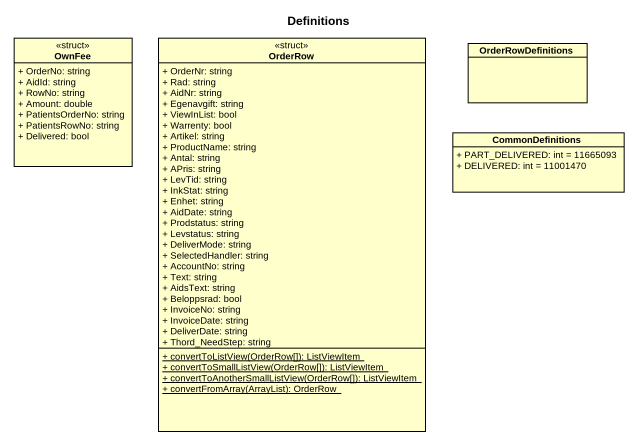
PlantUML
@startuml
title Definitions
hide circle
hide empty members
skinparam classAttributeIconSize 0
class OwnFee <<struct>> {
  + OrderNo: string
  + AidId: string
  + RowNo: string
  + Amount: double
  + PatientsOrderNo: string
  + PatientsRowNo: string
  + Delivered: bool
}
class OrderRow <<struct>> {
  + OrderNr: string
  + Rad: string
  + AidNr: string
  + Egenavgift: string
  + ViewInList: bool
  + Warrenty: bool
  + Artikel: string
  + ProductName: string
  + Antal: string
  + APris: string
  + LevTid: string
  + InkStat: string
  + Enhet: string
  + AidDate: string
  + Prodstatus: string
  + Levstatus: string
  + DeliverMode: string
  + SelectedHandler: string
  + AccountNo: string
  + Text: string
  + AidsText: string
  + Beloppsrad: bool
  + InvoiceNo: string
  + InvoiceDate: string
  + DeliverDate: string
  + Thord_NeedStep: string
  {static} + convertToListView(OrderRow[]): ListViewItem
  {static} + convertToSmallListView(OrderRow[]): ListViewItem
  {static} + convertToAnotherSmallListView(OrderRow[]): ListViewItem
  {static} + convertFromArray(ArrayList): OrderRow
}
class OrderRowDefinitions
class CommonDefinitions {
  + PART_DELIVERED: int = 11665093
  + DELIVERED: int = 11001470
}
@enduml
